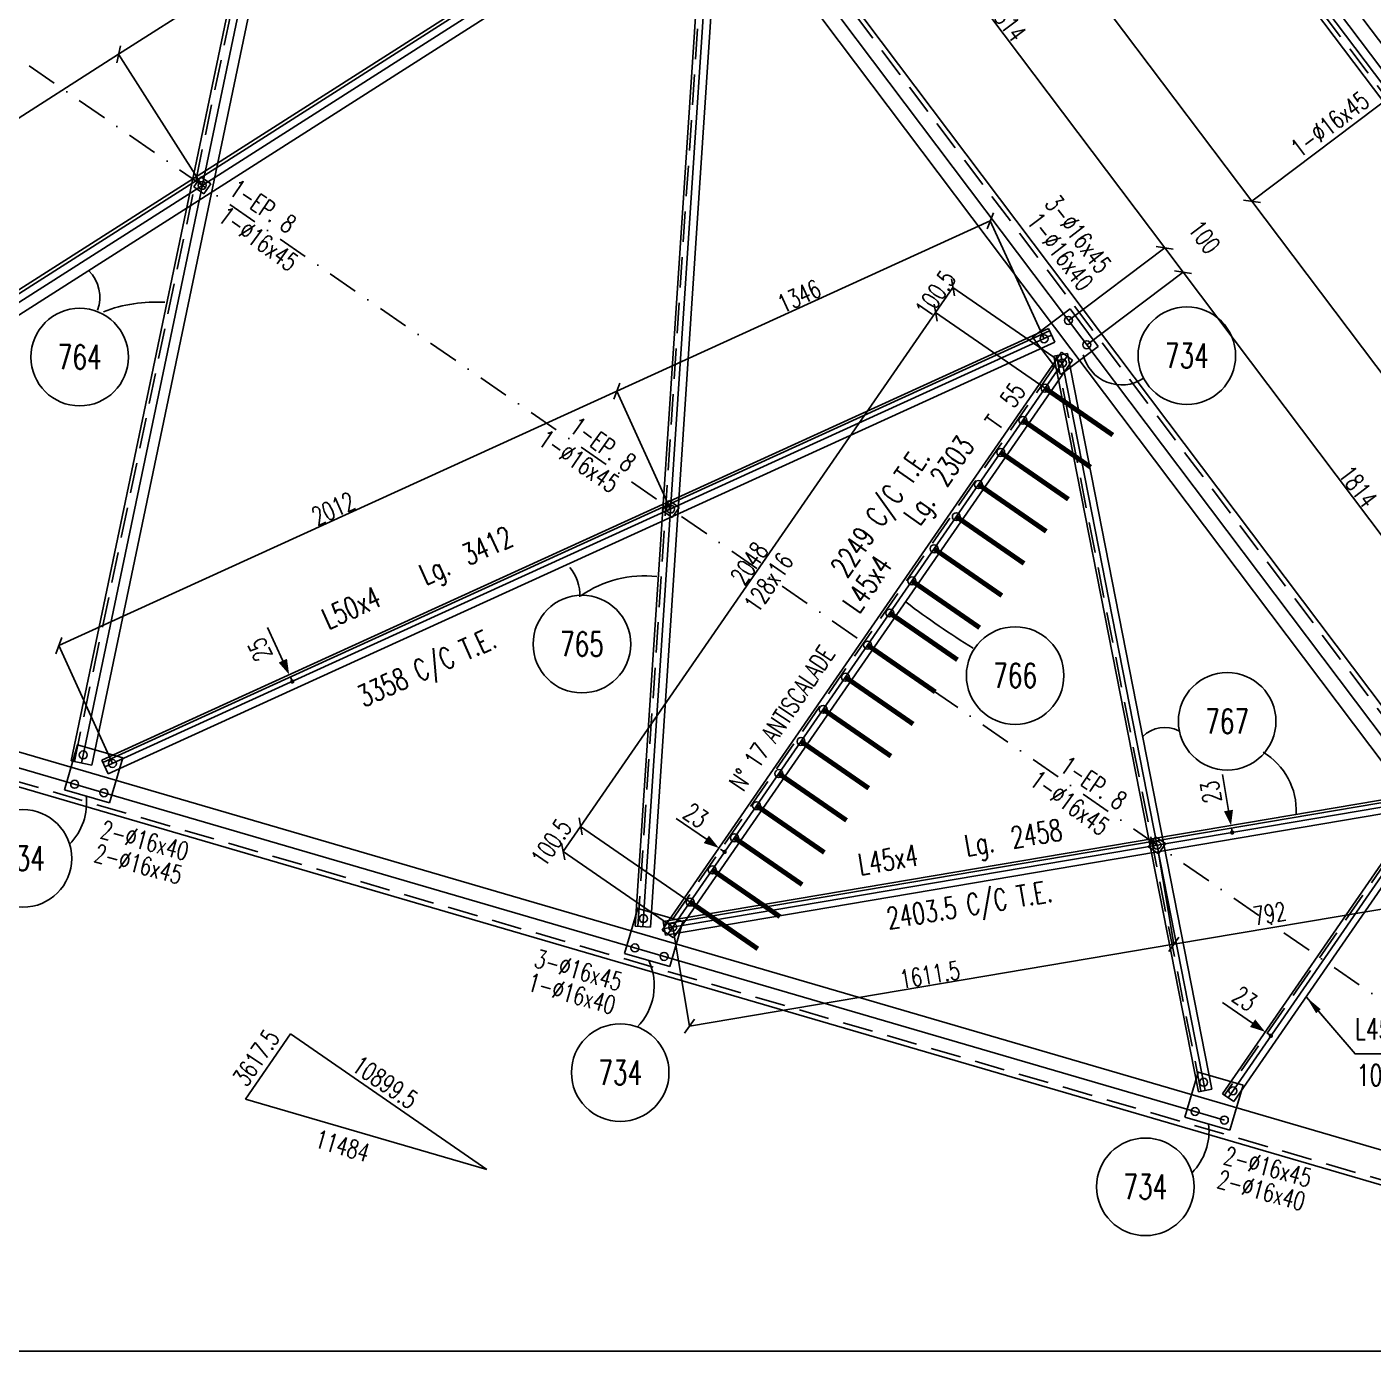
# Model space of a CAD drawing. Extents: x 707090 to 723393, y -5011 to 6523.
# Drawn here: x 710883 to 715298, y -5011 to -668 of the extents above; entities that cross this region are included whole.
import ezdxf
from ezdxf.enums import TextEntityAlignment as Align

# ---------------------------------------------------------------- set-up
doc = ezdxf.new("R2010")
doc.units = 0
doc.header["$LTSCALE"] = 200
doc.header["$MEASUREMENT"] = 0
doc.linetypes.add('DASHDOT', pattern=[1, 0.5, -0.25, 0, -0.25])
doc.linetypes.add('DASHED', pattern=[0.75, 0.5, -0.25])
doc.layers.get('0').update_dxf_attribs({"linetype": 'CONTINUOUS'})
for name, color, linetype in [('ASSI', 6, 'CONTINUOUS'), ('BOLLINI_1', 7, 'CONTINUOUS'), ('FORI', 2, 'CONTINUOUS'), ('LINEA_ANG', 2, 'CONTINUOUS'), ('LINEE_PIASTRE', 2, 'CONTINUOUS'), ('LM', 7, 'CONTINUOUS'), ('LS', 7, 'CONTINUOUS'), ('MZ', 6, 'DASHDOT'), ('PIASTRE', 5, 'CONTINUOUS'), ('QT_MAL', 7, 'CONTINUOUS'), ('QT_MPR', 7, 'CONTINUOUS'), ('TRAT-Y', 7, 'DASHED')]:
    doc.layers.add(name, color=color, linetype=linetype)
doc.styles.add('QUOTE', font='ROMANS8.SHX', dxfattribs={"width": 0.7})
doc.styles.add('RQL', font='ROMANS8.SHX', dxfattribs={"width": 0.7})
doc.styles.add('RS', font='ROMANS8.shx', dxfattribs={"width": 0.7})
doc.styles.get("Standard").update_dxf_attribs({"font": 'ROMANS8.SHX', "width": 0.7})
doc.dimstyles.new('FRECCE1', dxfattribs={"dimtxt": 60, "dimasz": 6.66, "dimexe": 0, "dimexo": 0, "dimgap": 1, "dimtad": 1, "dimzin": 0, "dimdsep": 46, "dimtxsty": 'RS', "dimblk1": 'QUOTP', "dimblk2": 'QUOTF', "dimsah": 1, "dimcen": 0, "dimclrd": 2, "dimclre": 2, "dimclrt": 7, "dimadec": 0, "dimazin": 0, "dimtfac": 1, "dimtix": 1, "dimtmove": 2, "dimatfit": 3, "dimldrblk": 'QUOTP', "dimfxl": 1, "dimtolj": 1, "dimtzin": 0, "dimarcsym": 0})
doc.dimstyles.new('TRATTO', dxfattribs={"dimscale": 0, "dimtxt": 60, "dimasz": 40, "dimexe": 0, "dimexo": 0, "dimgap": 5, "dimtad": 1, "dimrnd": 0.5, "dimdsep": 46, "dimtxsty": 'RS', "dimblk1": 'OBLIQUE', "dimblk2": 'OBLIQUE', "dimsah": 1, "dimcen": 0.09, "dimclrd": 2, "dimclre": 2, "dimclrt": 7, "dimadec": 0, "dimazin": 0, "dimtfac": 1, "dimtix": 1, "dimtmove": 2, "dimatfit": 3, "dimfxl": 1, "dimtolj": 1, "dimtzin": 0, "dimarcsym": 0})

# ---------------------------------------------------------------- blocks, each defined once
blk = doc.blocks.new('ASSE98')
blk.add_line((0, 0), (1, 0))
at = {"color": 7, "flags": 1}
for tag, p in [('LAV1', (3.07431, 6.82847)), ('LAV2', (3.07431, 6.49513)), ('LAV3', (3.07431, 6.1618)), ('LAV4', (3.07431, 5.82847)), ('LAV5', (3.07431, 5.49513)), ('LAV6', (3.07431, 5.1618)), ('LAV7', (3.07431, 4.82847)), ('LAV8', (3.07431, 4.49513)), ('LAV9', (3.07431, 4.1618)), ('LAV10', (3.07431, 3.82847))]:
    blk.add_attdef(tag, p, '', height=0.2, dxfattribs=at)
at = {"color": 7, "style": 'QUOTE', "width": 0.5, "flags": 1}
for tag, p in [('TI', (1.38308, 6.82731)), ('DI_S', (1.38308, 6.42178)), ('D_S', (1.38308, 6.02092)), ('E_S', (1.38308, 5.68065)), ('NFORI', (1.36454, 5.29792)), ('ALAR', (1.36349, 4.93246)), ('FAM', (1.3775, 4.54645)), ('ALA', (1.38308, 4.19257)), ('DISP2', (1.38308, 3.84971)), ('DISP1', (1.38308, 3.50686)), ('PINZAF', (1.38308, 3.164)), ('PINZAI', (1.38308, 2.82114)), ('TRP', (1.38308, 2.47829)), ('NP', (1.38308, 2.13543)), ('SV', (1.38308, 1.79257)), ('PESO', (1.38308, 1.44971)), ('QUA', (1.38308, 1.10686)), ('LUN', (1.38308, 0.764)), ('PROF', (1.38308, 0.42114)), ('POS', (1.38308, 0.07829))]:
    blk.add_attdef(tag, p, '', height=0.2, dxfattribs=at)
blk = doc.blocks.new('MRKR_98')
blk.add_point((0, 0))
at = {"color": 7, "style": 'QUOTE', "width": 0.5, "flags": 1}
for tag, p in [('TI', (3.73, 6.83)), ('AUX2', (3.71, 4.93)), ('NFORI', (3.72, 5.3)), ('DI_S', (3.73, 6.42)), ('D_S', (3.73, 6.02)), ('E_S', (3.73, 5.68)), ('FAM', (3.73, 4.55)), ('AUX1', (3.73, 4.19)), ('COMMESSA', (3.73, 3.85)), ('MD', (3.73, 3.51)), ('MP', (3.73, 3.16)), ('LARGHEZZA', (3.73, 2.82)), ('SPESSORE', (3.73, 2.48)), ('NP', (3.73, 2.14)), ('SV', (3.73, 1.79)), ('PESO', (3.73, 1.45)), ('QUA', (3.73, 1.11)), ('LUN', (3.73, 0.76)), ('PROF', (3.73, 0.42)), ('POS', (3.73, 0.08))]:
    blk.add_attdef(tag, p, '', height=0.2, dxfattribs=at)
at = {"color": 7, "flags": 1}
for tag, p in [('LAV1', (5.26, 6.88)), ('LAV2', (5.26, 6.55)), ('LAV3', (5.26, 6.21)), ('LAV4', (5.26, 5.88)), ('LAV5', (5.26, 5.55)), ('LAV6', (5.26, 5.21)), ('LAV7', (5.26, 4.88)), ('LAV8', (5.26, 4.55)), ('LAV9', (5.26, 4.21)), ('LAV10', (5.26, 3.88))]:
    blk.add_attdef(tag, p, '', height=0.2, dxfattribs=at)
blk = doc.blocks.new('16')
blk.add_circle((0, 0), 1)
blk = doc.blocks.new('IQ')
for p, q in [((0.5, 0.5), (-0.5, 0.5)), ((-0.5, 0.5), (-0.5, -0.5)), ((0.5, -0.5), (0.5, 0.5)), ((-0.5, -0.5), (0.5, -0.5))]:
    blk.add_line(p, q)
at = {"flags": 1}
for tag, p in [('SPESSORE', (0, -0.01)), ('NUMERO', (0, -0.34))]:
    blk.add_attdef(tag, p, '', height=0.2, dxfattribs=at)
blk = doc.blocks.new('_OBLIQUE')
at = {"color": 0, "linetype": 'ByBlock'}
blk.add_line((-0.5, -0.5), (0.5, 0.5), dxfattribs=at)
blk = doc.blocks.new('*D161')
at = {"layer": 'QT_MPR', "color": 2, "lineweight": -2, "transparency": 16777216}
for p, q in [((713207, -181.7), (713522.8, 56.2)), ((713522.8, 56.2), (714614.4, -1392.6)), ((714298.6, -1630.5), (714614.4, -1392.6))]:
    blk.add_line(p, q, dxfattribs=at)
at = {"layer": 'QT_MPR', "color": 2, "lineweight": -2, "transparency": 16777216, "xscale": 40, "yscale": 40, "zscale": 40}
for p, rotation in [((713522.8, 56.2), 126.9946354549771), ((714614.4, -1392.6), 306.9946354549771)]:
    blk.add_blockref('_OBLIQUE', p, dxfattribs=dict(at, rotation=rotation))
at = {"layer": 'QT_MPR', "color": 7, "transparency": 16777216, "insert": (714096.6, -647.1), "char_height": 60, "attachment_point": 5, "rotation": 306.9946, "style": 'RS'}
blk.add_mtext('\\A1;1814', dxfattribs=at)
blk = doc.blocks.new('*D162')
at = {"layer": 'QT_MPR', "color": 2, "lineweight": -2, "transparency": 16777216}
for p, q in [((714298.6, -1630.5), (714614.4, -1392.6)), ((714614.4, -1392.6), (714674.6, -1472.5)), ((714358.8, -1710.4), (714674.6, -1472.5))]:
    blk.add_line(p, q, dxfattribs=at)
at = {"layer": 'QT_MPR', "color": 2, "lineweight": -2, "transparency": 16777216, "xscale": 40, "yscale": 40, "zscale": 40}
for p, rotation in [((714614.4, -1392.6), 126.9946354549771), ((714674.6, -1472.5), 306.9946354549771)]:
    blk.add_blockref('_OBLIQUE', p, dxfattribs=dict(at, rotation=rotation))
at = {"layer": 'QT_MPR', "color": 7, "transparency": 16777216, "insert": (714744.3, -1357.3), "char_height": 60, "attachment_point": 5, "rotation": 306.9946, "style": 'RS'}
blk.add_mtext('\\A1;100', dxfattribs=at)
blk = doc.blocks.new('*D163')
at = {"layer": 'QT_MPR', "color": 2, "lineweight": -2, "transparency": 16777216}
for p, q in [((714358.8, -1710.4), (714674.6, -1472.5)), ((714674.6, -1472.5), (715766.1, -2921.3)), ((715450.3, -3159.2), (715766.1, -2921.3))]:
    blk.add_line(p, q, dxfattribs=at)
at = {"layer": 'QT_MPR', "color": 2, "lineweight": -2, "transparency": 16777216, "xscale": 40, "yscale": 40, "zscale": 40}
for p, rotation in [((714674.6, -1472.5), 126.9946354549771), ((715766.1, -2921.3), 306.9946354549771)]:
    blk.add_blockref('_OBLIQUE', p, dxfattribs=dict(at, rotation=rotation))
at = {"layer": 'QT_MPR', "color": 7, "transparency": 16777216, "insert": (715248.3, -2175.8), "char_height": 60, "attachment_point": 5, "rotation": 306.9946, "style": 'RS'}
blk.add_mtext('\\A1;1814', dxfattribs=at)
blk = doc.blocks.new('*D169')
at = {"layer": 'LS', "color": 2, "lineweight": -2, "transparency": 16777216}
for p, q in [((714228.3, 650.4), (713748.5, 288.9)), ((713748.5, 288.9), (714900.3, -1239.8)), ((715380.1, -878.3), (714900.3, -1239.8))]:
    blk.add_line(p, q, dxfattribs=at)
at = {"layer": 'LS', "color": 2, "lineweight": -2, "transparency": 16777216, "xscale": 40, "yscale": 40, "zscale": 40}
for p, rotation in [((713748.5, 288.9), 126.9946354549771), ((714900.3, -1239.8), 306.9946354549771)]:
    blk.add_blockref('_OBLIQUE', p, dxfattribs=dict(at, rotation=rotation))
at = {"layer": 'LS', "color": 7, "transparency": 16777216, "insert": (714352.3, -454.4), "char_height": 60, "attachment_point": 5, "rotation": 306.9946, "style": 'RS'}
blk.add_mtext('\\A1;1914', dxfattribs=at)
blk = doc.blocks.new('*D170')
at = {"layer": 'LS', "color": 2, "lineweight": -2, "transparency": 16777216}
for p, q in [((715380.1, -878.3), (714900.3, -1239.8)), ((714900.3, -1239.8), (716052, -2768.5)), ((716531.8, -2407), (716052, -2768.5))]:
    blk.add_line(p, q, dxfattribs=at)
at = {"layer": 'LS', "color": 2, "lineweight": -2, "transparency": 16777216, "xscale": 40, "yscale": 40, "zscale": 40}
for p, rotation in [((714900.3, -1239.8), 126.9946354549771), ((716052, -2768.5), 306.9946354549771)]:
    blk.add_blockref('_OBLIQUE', p, dxfattribs=dict(at, rotation=rotation))
at = {"layer": 'LS', "color": 7, "transparency": 16777216, "insert": (715504.1, -1983.1), "char_height": 60, "attachment_point": 5, "rotation": 306.9946, "style": 'RS'}
blk.add_mtext('\\A1;1914', dxfattribs=at)
blk = doc.blocks.new('*D176')
at = {"layer": 'QT_MPR', "color": 2, "lineweight": -2, "transparency": 16777216}
for p, q in [((712792.8, 268), (711183.8, -757.8)), ((713067, -162), (712792.8, 268)), ((711458, -1187.9), (711183.8, -757.8))]:
    blk.add_line(p, q, dxfattribs=at)
at = {"layer": 'QT_MPR', "color": 2, "lineweight": -2, "transparency": 16777216, "xscale": 40, "yscale": 40, "zscale": 40}
for p, rotation in [((712792.8, 268), 32.52079016306315), ((711183.8, -757.8), 212.5207901630632)]:
    blk.add_blockref('_OBLIQUE', p, dxfattribs=dict(at, rotation=rotation))
at = {"layer": 'QT_MPR', "color": 7, "transparency": 16777216, "insert": (711969.5, -215.4), "char_height": 60, "attachment_point": 5, "rotation": 32.5208, "style": 'RS'}
blk.add_mtext('\\A1;1908', dxfattribs=at)
blk = doc.blocks.new('*D177')
at = {"layer": 'QT_MPR', "color": 2, "lineweight": -2, "transparency": 16777216}
for p, q in [((711183.8, -757.8), (709052.1, -2117)), ((711458, -1187.9), (711183.8, -757.8)), ((709326.3, -2547), (709052.1, -2117))]:
    blk.add_line(p, q, dxfattribs=at)
at = {"layer": 'QT_MPR', "color": 2, "lineweight": -2, "transparency": 16777216, "xscale": 40, "yscale": 40, "zscale": 40}
for p, rotation in [((711183.8, -757.8), 32.52079016306315), ((709052.1, -2117), 212.5207901630632)]:
    blk.add_blockref('_OBLIQUE', p, dxfattribs=dict(at, rotation=rotation))
at = {"layer": 'QT_MPR', "color": 7, "transparency": 16777216, "insert": (710099.1, -1407.9), "char_height": 60, "attachment_point": 5, "rotation": 32.5208, "style": 'RS'}
blk.add_mtext('\\A1;2528.5', dxfattribs=at)
blk = doc.blocks.new('*D179')
at = {"layer": 'QT_MPR', "color": 2, "lineweight": -2, "transparency": 16777216}
for p, q in [((714042.4, -1304), (712817.6, -1862.4)), ((714218.7, -1690.7), (714042.4, -1304)), ((712993.9, -2249.1), (712817.6, -1862.4))]:
    blk.add_line(p, q, dxfattribs=at)
at = {"layer": 'QT_MPR', "color": 2, "lineweight": -2, "transparency": 16777216, "xscale": 40, "yscale": 40, "zscale": 40}
for p, rotation in [((714042.4, -1304), 24.50979981419177), ((712817.6, -1862.4), 204.5097998141918)]:
    blk.add_blockref('_OBLIQUE', p, dxfattribs=dict(at, rotation=rotation))
at = {"layer": 'QT_MPR', "color": 7, "transparency": 16777216, "insert": (713415.5, -1551.4), "char_height": 60, "attachment_point": 5, "rotation": 24.5098, "style": 'RS'}
blk.add_mtext('\\A1;1346', dxfattribs=at)
blk = doc.blocks.new('*D180')
at = {"layer": 'QT_MPR', "color": 2, "lineweight": -2, "transparency": 16777216}
for p, q in [((712817.6, -1862.4), (710987.2, -2697)), ((712993.9, -2249.1), (712817.6, -1862.4)), ((711163.5, -3083.7), (710987.2, -2697))]:
    blk.add_line(p, q, dxfattribs=at)
at = {"layer": 'QT_MPR', "color": 2, "lineweight": -2, "transparency": 16777216, "xscale": 40, "yscale": 40, "zscale": 40}
for p, rotation in [((712817.6, -1862.4), 24.50979981419177), ((710987.2, -2697), 204.5097998141918)]:
    blk.add_blockref('_OBLIQUE', p, dxfattribs=dict(at, rotation=rotation))
at = {"layer": 'QT_MPR', "color": 7, "transparency": 16777216, "insert": (711887.9, -2247.9), "char_height": 60, "attachment_point": 5, "rotation": 24.5098, "style": 'RS'}
blk.add_mtext('\\A1;2012', dxfattribs=at)
blk = doc.blocks.new('QUOTP')
at = {"layer": 'ASSI', "color": 2, "const_width": 1.07}
blk.add_lwpolyline([(-0.53, 0, 1), (0.53, 0, 1)], format="xyb", close=True, dxfattribs=at)
blk = doc.blocks.new('QUOTF')
at = {"layer": 'LS', "color": 2}
blk.add_line((7.5, 0), (25.5, 0), dxfattribs=at)
blk.add_solid([(7.5, 2.25), (0, 0), (7.5, -2.25)], dxfattribs=at)
blk = doc.blocks.new('*D181')
at = {"layer": 'QT_MAL', "color": 2, "lineweight": -2, "transparency": 16777216}
for p, q in [((711742.9, -2792), (711742.9, -2792)), ((711750.5, -2808.7), (711745.7, -2798.1)), ((711753.3, -2814.8), (711753.3, -2814.8))]:
    blk.add_line(p, q, dxfattribs=at)
at = {"layer": 'QT_MAL', "color": 2, "lineweight": -2, "transparency": 16777216, "xscale": 6.66, "yscale": 6.66, "zscale": 6.66}
for name, p, rotation in [('QUOTF', (711742.9, -2792), 114.5097998141918), ('QUOTP', (711753.3, -2814.8), 294.5097998141918)]:
    blk.add_blockref(name, p, dxfattribs=dict(at, rotation=rotation))
at = {"layer": 'QT_MAL', "color": 7, "transparency": 16777216, "insert": (711646.7, -2710.2), "char_height": 60, "attachment_point": 5, "rotation": 114.5098, "style": 'RS'}
blk.add_mtext('\\A1;25', dxfattribs=at)
blk = doc.blocks.new('*D182')
at = {"layer": 'QT_MPR', "color": 2, "lineweight": -2, "transparency": 16777216}
for p, q in [((713919.9, -1522.5), (713862.9, -1605)), ((714278.9, -1770.6), (713919.9, -1522.5)), ((714221.9, -1853), (713862.9, -1605))]:
    blk.add_line(p, q, dxfattribs=at)
at = {"layer": 'QT_MPR', "color": 2, "lineweight": -2, "transparency": 16777216, "xscale": 40, "yscale": 40, "zscale": 40}
for p, rotation in [((713919.9, -1522.5), 55.35564096772777), ((713862.9, -1605), 235.3556409677277)]:
    blk.add_blockref('_OBLIQUE', p, dxfattribs=dict(at, rotation=rotation))
at = {"layer": 'QT_MPR', "color": 7, "transparency": 16777216, "insert": (713862.6, -1543.8), "char_height": 60, "attachment_point": 5, "rotation": 55.3556, "style": 'RS'}
blk.add_mtext('\\A1;100.5', dxfattribs=at)
blk = doc.blocks.new('*D183')
at = {"layer": 'QT_MPR', "color": 2, "lineweight": -2, "transparency": 16777216}
for p, q in [((713862.9, -1605), (712698.7, -3289.8)), ((714221.9, -1853), (713862.9, -1605)), ((713057.7, -3537.9), (712698.7, -3289.8))]:
    blk.add_line(p, q, dxfattribs=at)
at = {"layer": 'QT_MPR', "color": 2, "lineweight": -2, "transparency": 16777216, "xscale": 40, "yscale": 40, "zscale": 40}
for p, rotation in [((713862.9, -1605), 55.35564096772777), ((712698.7, -3289.8), 235.3556409677277)]:
    blk.add_blockref('_OBLIQUE', p, dxfattribs=dict(at, rotation=rotation))
at = {"layer": 'QT_MPR', "color": 7, "transparency": 16777216, "insert": (713315.3, -2490), "char_height": 60, "attachment_point": 5, "rotation": 55.3556, "style": 'RS'}
blk.add_mtext('\\A1;128x16', dxfattribs=at)
blk = doc.blocks.new('*D184')
at = {"layer": 'QT_MPR', "color": 2, "lineweight": -2, "transparency": 16777216}
for p, q in [((713862.9, -1605), (712698.7, -3289.8)), ((714221.9, -1853), (713862.9, -1605)), ((713057.7, -3537.9), (712698.7, -3289.8))]:
    blk.add_line(p, q, dxfattribs=at)
at = {"layer": 'QT_MPR', "color": 2, "lineweight": -2, "transparency": 16777216, "xscale": 40, "yscale": 40, "zscale": 40}
for p, rotation in [((713862.9, -1605), 55.35564096772777), ((712698.7, -3289.8), 235.3556409677277)]:
    blk.add_blockref('_OBLIQUE', p, dxfattribs=dict(at, rotation=rotation))
at = {"layer": 'QT_MPR', "color": 7, "transparency": 16777216, "insert": (713252, -2427.5), "char_height": 60, "attachment_point": 5, "rotation": 55.3556, "style": 'RS'}
blk.add_mtext('\\A1;2048', dxfattribs=at)
blk = doc.blocks.new('*D185')
at = {"layer": 'QT_MPR', "color": 2, "lineweight": -2, "transparency": 16777216}
for p, q in [((712698.7, -3289.8), (712641.7, -3372.3)), ((713057.7, -3537.9), (712698.7, -3289.8)), ((713000.7, -3620.4), (712641.7, -3372.3))]:
    blk.add_line(p, q, dxfattribs=at)
at = {"layer": 'QT_MPR', "color": 2, "lineweight": -2, "transparency": 16777216, "xscale": 40, "yscale": 40, "zscale": 40}
for p, rotation in [((712698.7, -3289.8), 55.35564096772777), ((712641.7, -3372.3), 235.3556409677277)]:
    blk.add_blockref('_OBLIQUE', p, dxfattribs=dict(at, rotation=rotation))
at = {"layer": 'QT_MPR', "color": 7, "transparency": 16777216, "insert": (712602.7, -3343), "char_height": 60, "attachment_point": 5, "rotation": 55.3556, "style": 'RS'}
blk.add_mtext('\\A1;100.5', dxfattribs=at)
blk = doc.blocks.new('*D186')
at = {"layer": 'QT_MAL', "color": 2, "lineweight": -2, "transparency": 16777216}
for p, q in [((713152.2, -3360.7), (713152.2, -3360.7)), ((713165.6, -3370), (713157.6, -3364.5)), ((713171.1, -3373.8), (713171.1, -3373.8))]:
    blk.add_line(p, q, dxfattribs=at)
at = {"layer": 'QT_MAL', "color": 2, "lineweight": -2, "transparency": 16777216, "xscale": 6.66, "yscale": 6.66, "zscale": 6.66}
for name, p, rotation in [('QUOTF', (713152.2, -3360.7), 145.3556409677278), ('QUOTP', (713171.1, -3373.8), 325.3556409677278)]:
    blk.add_blockref(name, p, dxfattribs=dict(at, rotation=rotation))
at = {"layer": 'QT_MAL', "color": 7, "transparency": 16777216, "insert": (713076.4, -3254.1), "char_height": 60, "attachment_point": 5, "rotation": 325.3556, "style": 'RS'}
blk.add_mtext('\\A1;23', dxfattribs=at)
blk = doc.blocks.new('*D187')
at = {"layer": 'QT_MAL', "color": 2, "lineweight": -2, "transparency": 16777216}
for p, q in [((714831.8, -3287.2), (714831.8, -3287.2)), ((714834.5, -3303.3), (714832.9, -3293.8)), ((714835.6, -3309.9), (714835.6, -3309.9))]:
    blk.add_line(p, q, dxfattribs=at)
at = {"layer": 'QT_MAL', "color": 2, "lineweight": -2, "transparency": 16777216, "xscale": 6.66, "yscale": 6.66, "zscale": 6.66}
for name, p, rotation in [('QUOTF', (714831.8, -3287.2), 99.60323339235522), ('QUOTP', (714835.6, -3309.9), 279.6032333923552)]:
    blk.add_blockref(name, p, dxfattribs=dict(at, rotation=rotation))
at = {"layer": 'QT_MAL', "color": 7, "transparency": 16777216, "insert": (714765.7, -3177.2), "char_height": 60, "attachment_point": 5, "rotation": 99.6032, "style": 'RS'}
blk.add_mtext('\\A1;23', dxfattribs=at)
blk = doc.blocks.new('*D188')
at = {"layer": 'QT_MPR', "color": 2, "lineweight": -2, "transparency": 16777216}
for p, q in [((715370.5, -3219.4), (715425.5, -3544.5)), ((714589.3, -3351.6), (714644.3, -3676.6)), ((715425.5, -3544.5), (714644.3, -3676.6))]:
    blk.add_line(p, q, dxfattribs=at)
at = {"layer": 'QT_MPR', "color": 2, "lineweight": -2, "transparency": 16777216, "xscale": 40, "yscale": 40, "zscale": 40}
for p, rotation in [((715425.5, -3544.5), 9.60323339235521), ((714644.3, -3676.6), 189.6032333923552)]:
    blk.add_blockref('_OBLIQUE', p, dxfattribs=dict(at, rotation=rotation))
at = {"layer": 'QT_MPR', "color": 7, "transparency": 16777216, "insert": (714958.4, -3576.1), "char_height": 60, "attachment_point": 5, "rotation": 9.6032, "style": 'RS'}
blk.add_mtext('\\A1;792', dxfattribs=at)
blk = doc.blocks.new('*D189')
at = {"layer": 'QT_MPR', "color": 2, "lineweight": -2, "transparency": 16777216}
for p, q in [((714589.3, -3351.6), (714644.3, -3676.6)), ((713000.7, -3620.4), (713055.7, -3945.4)), ((714644.3, -3676.6), (713055.7, -3945.4))]:
    blk.add_line(p, q, dxfattribs=at)
at = {"layer": 'QT_MPR', "color": 2, "lineweight": -2, "transparency": 16777216, "xscale": 40, "yscale": 40, "zscale": 40}
for p, rotation in [((714644.3, -3676.6), 9.60323339235521), ((713055.7, -3945.4), 189.6032333923552)]:
    blk.add_blockref('_OBLIQUE', p, dxfattribs=dict(at, rotation=rotation))
at = {"layer": 'QT_MPR', "color": 7, "transparency": 16777216, "insert": (713844.2, -3776.5), "char_height": 60, "attachment_point": 5, "rotation": 9.6032, "style": 'RS'}
blk.add_mtext('\\A1;1611.5', dxfattribs=at)
blk = doc.blocks.new('*D190')
at = {"layer": 'QT_MAL', "color": 2, "lineweight": -2, "transparency": 16777216}
for p, q in [((714943.6, -3963.6), (714943.6, -3963.6)), ((714957.1, -3972.9), (714949.1, -3967.4)), ((714962.5, -3976.7), (714962.5, -3976.7))]:
    blk.add_line(p, q, dxfattribs=at)
at = {"layer": 'QT_MAL', "color": 2, "lineweight": -2, "transparency": 16777216, "xscale": 6.66, "yscale": 6.66, "zscale": 6.66}
for name, p, rotation in [('QUOTF', (714943.6, -3963.6), 145.3556409677293), ('QUOTP', (714962.5, -3976.7), 325.3556409677293)]:
    blk.add_blockref(name, p, dxfattribs=dict(at, rotation=rotation))
at = {"layer": 'QT_MAL', "color": 7, "transparency": 16777216, "insert": (714876.7, -3854.9), "char_height": 60, "attachment_point": 5, "rotation": 325.3556, "style": 'RS'}
blk.add_mtext('\\A1;23', dxfattribs=at)
blk = doc.blocks.new('xxx')
blk.add_circle((0, 0), 8)
at = {"color": 3, "style": 'RQL', "width": 0.7}
blk.add_attdef('POS', text='', height=4, dxfattribs=at).set_placement((0, 0), align=Align.MIDDLE)
at = {"color": 3, "style": 'RQL', "width": 0.7, "flags": 1}
blk.add_attdef('POS1', (-0.39, -5.42), '', height=2, dxfattribs=at)
at = {"style": 'RQL', "width": 0.7, "flags": 1}
blk.add_attdef('TIPO', (-0.39, -8.66), '', height=2, dxfattribs=at)
blk = doc.blocks.new('bull')
at = {"style": 'RS', "width": 0.7, "flags": 1}
for tag, p in [('NN', (-12.25, 0)), ('DIAMETRO', (0, -4.86)), ('SERRAGGIO', (0, -9.71)), ('LUNGHEZZA', (0, -14.57)), ('NB', (0, -19.43)), ('TIPO', (0, -24.12)), ('EL', (-0.14, -29))]:
    blk.add_attdef(tag, p, '', height=3, dxfattribs=at)
at = {"style": 'RS', "width": 0.7}
blk.add_attdef('BULLONE', (0, 0), '', height=3, dxfattribs=at)
blk = doc.blocks.new('imbbull')
at = {"style": 'RS', "width": 0.7, "flags": 1}
for tag, p in [('NN', (-11.1, 0)), ('DIAMETRO', (0, -4.86)), ('SERRAGGIO', (0, -9.71)), ('LUNGHEZZA', (0, -14.57)), ('NB', (0, -19.43)), ('TIPO', (0, -24.38)), ('EL', (-0.14, -29.26))]:
    blk.add_attdef(tag, p, '', height=3, dxfattribs=at)
at = {"style": 'RS', "width": 0.7}
blk.add_attdef('BULLONE', (0, 0), '', height=3, dxfattribs=at)

msp = doc.modelspace()

# ---------------------------------------------------------------- linework, layer by layer
at = {"layer": 'LINEA_ANG'}
for p, q in [((717430.386, -3516.629), (710897.894, 5153.97)), ((710785.367, 5120.525), (717423.163, -3689.845)), ((716467.607, -4409.768), (709829.81, 4400.602)), ((709741.954, 4334.41), (716379.751, -4475.959)), ((711027.707, -3074.92), (711946.828, 1321.021)), ((712015.347, 1306.695), (711096.225, -3089.246)), ((713070.94, -117.986), (709284.145, -2532.372)), ((709321.777, -2591.396), (713108.572, -177.009)), ((712877.981, -3617.601), (713104.02, -213.096)), ((713153.91, -216.409), (712927.871, -3620.913)), ((714232.916, -1656.761), (711128.37, -3072.225)), ((714253.658, -1702.255), (714232.916, -1656.761)), ((711149.113, -3117.72), (714253.658, -1702.255)), ((714275.321, -1735.29), (712966.11, -3629.96)), ((713003.131, -3655.542), (714312.343, -1760.872)), ((714251.013, -1747.953), (714295.17, -1739.283)), ((714724.571, -4159.904), (714251.013, -1747.953)), ((714312.343, -1760.872), (714275.321, -1735.29)), ((714295.17, -1739.283), (714768.728, -4151.234)), ((714251.048, -1785.371), (714244.055, -1780.539)), ((707203.305, -1978.995), (716274.235, -4628.66)), ((716243.392, -4734.247), (707172.462, -2084.582)), ((711096.225, -3089.246), (711027.707, -3074.92)), ((711128.37, -3072.225), (711149.113, -3117.72)), ((715393.236, -3192.223), (712969.68, -3602.277)), ((712977.188, -3646.647), (715400.743, -3236.592)), ((715427.052, -3263.986), (714803.428, -4166.484)), ((714840.45, -4192.066), (715464.073, -3289.568)), ((712927.871, -3620.913), (712877.981, -3617.601)), ((712969.68, -3602.277), (712977.188, -3646.647)), ((712966.11, -3629.96), (713003.131, -3655.542)), ((714768.728, -4151.234), (714724.571, -4159.904)), ((714803.428, -4166.484), (714840.45, -4192.066))]:
    msp.add_line(p, q, dxfattribs=at)
at = {"layer": 'LINEA_ANG', "color": 2}
for p, q in [((713076.853, -127.261), (709290.058, -2541.648)), ((714236.442, -1664.495), (711131.896, -3079.959)), ((715394.654, -3200.604), (712971.098, -3610.658))]:
    msp.add_line(p, q, dxfattribs=at)
at = {"layer": 'LINEE_PIASTRE'}
for p, q in [((714303.907, -1592.723), (714180.909, -1685.391)), ((714396.575, -1715.722), (714303.907, -1592.723)), ((714180.909, -1685.391), (714273.577, -1808.39)), ((714273.577, -1808.39), (714396.575, -1715.722)), ((711005.966, -3169.989), (711049.145, -3022.167)), ((711049.145, -3022.167), (711196.968, -3065.346)), ((711196.968, -3065.346), (711153.788, -3213.169)), ((711153.788, -3213.169), (711005.966, -3169.989)), ((712843.189, -3706.652), (712886.369, -3558.829)), ((712886.369, -3558.829), (713034.191, -3602.009)), ((713034.191, -3602.009), (712991.011, -3749.831)), ((712991.011, -3749.831), (712843.189, -3706.652)), ((714680.412, -4243.314), (714723.592, -4095.491)), ((714680.412, -4243.314), (714723.592, -4095.491)), ((714723.592, -4095.491), (714871.414, -4138.671)), ((714723.592, -4095.491), (714871.414, -4138.671)), ((714871.414, -4138.671), (714828.234, -4286.494)), ((714871.414, -4138.671), (714828.234, -4286.494)), ((714828.234, -4286.494), (714680.412, -4243.314)), ((714828.234, -4286.494), (714680.412, -4243.314))]:
    msp.add_line(p, q, dxfattribs=at)
at = {"layer": 'LS', "color": 6}
for p, q in [((710738.096, 5236.447), (717648.48, -3935.729)), ((717415.461, -3579.91), (711693.836, 4014.422)), ((715510.494, -3239.1), (710843.397, 2955.553)), ((714809.888, -4253.006), (707189.285, -2026.989)), ((715238.516, -4036.144), (715079.346, -3850.402)), ((711746.984, -3970.418), (711599.315, -4184.122)), ((712390.868, -4415.339), (711746.984, -3970.418)), ((712390.868, -4415.339), (711599.315, -4184.122))]:
    msp.add_line(p, q, dxfattribs=at)
at = {"layer": 'LS', "color": 8}
msp.add_lwpolyline([(707173.123, 6469.465), (707173.123, -5010.535), (719893.123, -5010.535), (719893.123, -3410.535), (723393.123, -3410.535), (723393.123, 6469.465), (707173.123, 6469.465)], close=True, dxfattribs=at)
at = {"layer": 'LS', "color": 6, "const_width": 16}
for points in [[(714221.923, -1853.025), (714444.051, -2006.515)], [(714076.392, -2063.636), (714298.52, -2217.126)], [(713930.861, -2274.246), (714152.989, -2427.736)], [(713785.33, -2484.856), (714007.458, -2638.346)], [(713639.799, -2695.467), (713861.927, -2848.956)], [(713494.268, -2906.077), (713716.396, -3059.567)], [(713348.737, -3116.687), (713570.865, -3270.177)], [(713203.206, -3327.298), (713425.334, -3480.787)], [(713057.675, -3537.908), (713279.803, -3691.398)]]:
    msp.add_lwpolyline(points, dxfattribs=at)
at = {"layer": 'LS', "color": 2, "linetype": 'DASHED', "const_width": 16}
for points in [[(714149.158, -1958.331), (714371.286, -2111.82)], [(714003.627, -2168.941), (714225.755, -2322.431)], [(713858.096, -2379.551), (714080.224, -2533.041)], [(713712.565, -2590.162), (713934.693, -2743.651)], [(713567.033, -2800.772), (713789.161, -2954.262)], [(713421.502, -3011.382), (713643.63, -3164.872)], [(713275.971, -3221.992), (713498.099, -3375.482)], [(713130.44, -3432.603), (713352.568, -3586.093)]]:
    msp.add_lwpolyline(points, dxfattribs=at)
at = {"layer": 'LS', "color": 6}
msp.add_lwpolyline([(715118.388, -3895.962), (715238.516, -4036.144), (715891.658, -4036.144)], dxfattribs=at)
for centre, radius, start, end in [((710996.096, -1555.218), 125.796, 340.585034, 44.17743), ((711306.628, -2055.433), 485.151, 86.595998, 110.84816), ((714472.851, -1712.866), 129.474, 193.451344, 303.076994), ((712547.516, -2534.447), 149.117, 359.135703, 38.972626), ((712909.06, -2836.987), 368.682, 83.880324, 124.541339), ((715306.299, -546.62), 2530.508, 232.523376, 238.547635), ((714614.193, -3068.249), 102.761, 63.283006, 134.298958), ((714824.544, -3236.805), 220.967, 356.912062, 59.391611), ((710881.906, -3211.451), 196.725, 315.75419, 6.515844), ((712743.458, -3811.231), 196.725, 315.75419, 24.441342), ((714562.924, -4288.412), 196.725, 315.75419, 6.515844)]:
    msp.add_arc(centre, radius, start, end, dxfattribs=at)
msp.add_solid([(715110.795, -3902.469), (715079.346, -3850.402), (715125.982, -3889.455)], dxfattribs=at)
at = {"layer": 'MZ'}
msp.add_line((716404.721, -4606.02), (707388.819, 1623.942), dxfattribs=at)
at = {"layer": 'TRAT-Y'}
for p, q in [((710798.146, 5130.153), (717435.942, -3680.217)), ((716454.828, -4419.396), (709817.031, 4390.974)), ((711038.474, -3077.171), (711957.595, 1318.77)), ((712886.463, -3618.164), (713112.501, -213.66)), ((714732.912, -4158.266), (714259.354, -1746.316)), ((714251.048, -1785.371), (712973.103, -3634.792)), ((716247.878, -4718.889), (707176.948, -2069.224)), ((715434.045, -3268.818), (714810.421, -4171.316))]:
    msp.add_line(p, q, dxfattribs=at)

# ---------------------------------------------------------------- block references
at = {"layer": 'ASSI'}
for p, xscale, rotation in [((710785.367, 5120.525), 11031, 306.9946354549773), ((707173.123, -2084.775), 9450, 343.7166464804808)]:
    msp.add_blockref('ASSE98', p, dxfattribs=dict(at, xscale=xscale, rotation=rotation))
for p, xscale, zscale, rotation in [((716467.607, -4409.768), 11031, 11031, 126.9946354549771), ((711981.087, 1313.858), 4491, 4491, 258.190491772395), ((713128.965, -214.753), 3412.000000000001, 3412.000000000001, 266.2014821212664), ((714273.582, -1743.522), 2458, 2458, 281.1080485431029)]:
    msp.add_blockref('ASSE98', p, dxfattribs=dict(at, xscale=xscale, zscale=zscale, rotation=rotation))
ref = msp.add_blockref('ASSE98', (713089.756, -147.498), dxfattribs=dict(at, xscale=4491, zscale=4491, rotation=212.5207901630631))
ref.add_attrib('PROF', 'L70x5', (710187.835, -1861.32), dxfattribs={"layer": '0', "color": 2, "height": 70, "rotation": 32.52079, "style": 'QUOTE', "width": 0.7})
ref.add_attrib('LUN', '4491', (710610.782, -1591.657), dxfattribs={"layer": '0', "color": 2, "height": 70, "rotation": 32.52079, "style": 'QUOTE', "width": 0.7})
ref.add_attrib('PESO', '4436.5 C/C T.E.', (710349.117, -2114.279), dxfattribs={"layer": '0', "color": 2, "height": 70, "rotation": 32.52079, "style": 'QUOTE', "width": 0.7})
ref.add_attrib('SV', 'Lg.', (710480.818, -1674.52), dxfattribs={"layer": '0', "color": 2, "height": 70, "rotation": 32.52079, "style": 'QUOTE', "width": 0.7})
ref = msp.add_blockref('ASSE98', (714243.287, -1679.508), dxfattribs=dict(at, xscale=3412, zscale=3412, rotation=204.5097998141917))
ref.add_attrib('PROF', 'L50x4', (711871.319, -2645.568), dxfattribs={"layer": '0', "color": 2, "height": 70, "rotation": 24.5098, "style": 'QUOTE', "width": 0.7})
ref.add_attrib('LUN', '3412', (712330.692, -2436.124), dxfattribs={"layer": '0', "color": 2, "height": 70, "rotation": 24.5098, "style": 'QUOTE', "width": 0.7})
ref.add_attrib('PESO', '3358 C/C T.E.', (711987.476, -2900.337), dxfattribs={"layer": '0', "color": 2, "height": 70, "rotation": 24.5098, "style": 'QUOTE', "width": 0.7})
ref.add_attrib('SV', 'Lg.', (712190.448, -2500.066), dxfattribs={"layer": '0', "color": 2, "height": 70, "rotation": 24.5098, "style": 'QUOTE', "width": 0.7})
ref = msp.add_blockref('ASSE98', (714294.243, -1748.365), dxfattribs=dict(at, xscale=2303, zscale=2303, rotation=235.3556409677277))
ref.add_attrib('PROF', 'L45x4', (713610.837, -2596.104), dxfattribs={"layer": '0', "color": 2, "height": 70, "rotation": 55.355641, "style": 'QUOTE', "width": 0.7})
ref.add_attrib('LUN', '2303', (713897.844, -2180.752), dxfattribs={"layer": '0', "color": 2, "height": 70, "rotation": 55.355641, "style": 'QUOTE', "width": 0.7})
ref.add_attrib('PESO', '2249 C/C T.E.', (713571.792, -2478.449), dxfattribs={"layer": '0', "color": 2, "height": 70, "rotation": 55.355641, "style": 'QUOTE', "width": 0.7})
ref.add_attrib('SV', 'Lg.', (713810.222, -2307.557), dxfattribs={"layer": '0', "color": 2, "height": 70, "rotation": 55.355641, "style": 'QUOTE', "width": 0.7})
ref.add_attrib('LAV1', 'T  55', (714071.335, -1993.122), dxfattribs={"layer": '0', "color": 254, "height": 60, "rotation": 55.355641, "width": 0.7})
ref = msp.add_blockref('ASSE98', (715397.073, -3214.901), dxfattribs=dict(at, xscale=2458, zscale=2458, rotation=189.6032333923552))
ref.add_attrib('PROF', 'L45x4', (713615.332, -3449.988), dxfattribs={"layer": '0', "color": 2, "height": 70, "rotation": 9.603233, "style": 'QUOTE', "width": 0.7})
ref.add_attrib('LUN', '2458', (714116.55, -3362.339), dxfattribs={"layer": '0', "color": 2, "height": 70, "rotation": 9.603233, "style": 'QUOTE', "width": 0.7})
ref.add_attrib('PESO', '2403.5 C/C T.E.', (713709.178, -3626.978), dxfattribs={"layer": '0', "color": 2, "height": 70, "rotation": 9.603233, "style": 'QUOTE', "width": 0.7})
ref.add_attrib('SV', 'Lg.', (713964.577, -3388.053), dxfattribs={"layer": '0', "color": 2, "height": 70, "rotation": 9.603233, "style": 'QUOTE', "width": 0.7})
ref = msp.add_blockref('ASSE98', (715445.974, -3277.061), dxfattribs=dict(at, xscale=1097, zscale=1097, rotation=235.3556409677293))
ref.add_attrib('PROF', 'L45x4', (715238.452, -3988.628), dxfattribs={"layer": '0', "color": 2, "height": 70, "style": 'QUOTE', "width": 0.7})
ref.add_attrib('LUN', '1097', (715743.319, -3988.628), dxfattribs={"layer": '0', "color": 2, "height": 70, "style": 'QUOTE', "width": 0.7})
ref.add_attrib('PESO', '1042.5 C/C T.', (715244.038, -4140.827), dxfattribs={"layer": '0', "color": 2, "height": 70, "style": 'QUOTE', "width": 0.7})
ref.add_attrib('SV', 'Lg.', (715589.186, -3988.628), dxfattribs={"layer": '0', "color": 2, "height": 70, "style": 'QUOTE', "width": 0.7})
at = {"layer": 'BOLLINI_1'}
for p, xscale, yscale, zscale, values in [((714686.856, -1746.254), 19.9999999995, 19.9999999995, 19.9999999995, {'POS': '734'}), ((711055.932, -1750.86), 19.99799999950235, 19.99799999950235, 19.99799999950235, {'POS': '764'}), ((712702.966, -2692.122), 19.99799999950235, 19.99799999950235, 19.99799999950235, {'POS': '765'}), ((714123.759, -2795.327), 19.99799999950235, 19.99799999950235, 19.99799999950235, {'POS': '766'}), ((714819.139, -2945.372), 19.99799999950235, 19.99799999950235, 19.99799999950235, {'POS': '767'}), ((710869.829, -3394.91), 19.9999999995, 19.9999999995, 19.9999999995, {'POS': '734'}), ((712828.61, -4097.321), 19.9999999995, 19.9999999995, 19.9999999995, {'POS': '734'}), ((714550.846, -4471.87), 19.9999999995, 19.9999999995, 19.9999999995, {'POS': '734'})]:
    msp.add_blockref('xxx', p, dxfattribs=dict(at, xscale=xscale, yscale=yscale, zscale=zscale)).add_auto_attribs(values)
at = {"layer": 'FORI', "xscale": 13, "yscale": 13, "zscale": 13}
for p in [(711458.018, -1187.862), (714218.72, -1690.709), (714221.923, -1853.025), (714149.158, -1958.331), (714076.392, -2063.636), (714003.627, -2168.941), (712993.893, -2249.148), (713930.861, -2274.246), (713858.096, -2379.551), (713785.33, -2484.856), (713712.565, -2590.162), (713639.799, -2695.467), (711163.481, -3083.693), (714589.303, -3351.571), (713000.704, -3620.355), (714837.927, -4157.017)]:
    msp.add_blockref('16', p, dxfattribs=at)
at = {"layer": 'FORI', "yscale": 13, "zscale": 13}
for p, xscale, rotation in [((714298.589, -1630.535), 13, 351.9946354550172), ((714358.763, -1710.404), 13, 351.9946354550172), ((714278.894, -1770.578), -13, 110.711281935458), ((713567.033, -2800.772), -13, 110.711281935458), ((713494.268, -2906.077), -13, 110.711281935458), ((713421.502, -3011.382), -13, 110.711281935458), ((711067.492, -3055.654), -13, 110.711281935458), ((711039.453, -3151.643), -13, 118.7166464804409), ((713348.737, -3116.687), -13, 110.711281935458), ((711135.442, -3179.682), -13, 118.7166464804409), ((713275.971, -3221.992), -13, 110.711281935458), ((713203.206, -3327.298), -13, 110.711281935458), ((713130.44, -3432.603), -13, 110.711281935458), ((713057.675, -3537.908), -13, 110.711281935458), ((712904.715, -3592.316), -13, 110.711281935458), ((712876.676, -3688.305), -13, 118.7166464804409), ((712972.665, -3716.344), -13, 118.7166464804409), ((714741.938, -4128.979), -13, 110.711281935458), ((714713.899, -4224.967), -13, 118.7166464804409), ((714809.888, -4253.006), -13, 118.7166464804409)]:
    msp.add_blockref('16', p, dxfattribs=dict(at, xscale=xscale, rotation=rotation))
at = {"layer": 'LM', "xscale": 40, "yscale": 40, "zscale": 40, "rotation": 325.2301473586055}
for p in [(711458.018, -1187.862), (712993.893, -2249.148), (714589.303, -3351.571)]:
    msp.add_blockref('IQ', p, dxfattribs=at)
at = {"layer": 'LS', "color": 7, "xscale": 20, "yscale": 20, "zscale": 20}
for name, p, rotation, values in [('bull', (715057.009, -1099.871), 37.05775375764213, {'BULLONE': '1-%%c16x45                '}), ('imbbull', (711542.219, -1213.792), 325.5894690505066, {'BULLONE': '1-EP. 8'}), ('bull', (714217.768, -1248.999), 307.3082598734832, {'BULLONE': '3-%%c16x45                '}), ('bull', (711505.517, -1301.245), 324.0474682176263, {'BULLONE': '1-%%c16x45                '}), ('bull', (714158.755, -1306.717), 307.3082598734832, {'BULLONE': '1-%%c16x40                '}), ('imbbull', (712658.135, -1992.069), 324.3033452943572, {'BULLONE': '1-EP. 8'}), ('bull', (712554.928, -2034.944), 325.8495567107135, {'BULLONE': '1-%%c16x45                '}), ('imbbull', (714265.924, -3105.216), 325.7381216827463, {'BULLONE': '1-EP. 8'}), ('bull', (714166.847, -3150.786), 323.7949089732614, {'BULLONE': '1-%%c16x45                '}), ('bull', (711119.862, -3327.244), 345.015446123396, {'BULLONE': '2-%%c16x40                '}), ('bull', (711099.177, -3404.524), 345.015446123396, {'BULLONE': '2-%%c16x45                '}), ('bull', (712542.461, -3749.944), 344.065552278764, {'BULLONE': '3-%%c16x45                '}), ('bull', (712520.498, -3826.871), 344.065552278764, {'BULLONE': '1-%%c16x40                '}), ('bull', (714803.324, -4396.354), 344.5600146116971, {'BULLONE': '2-%%c16x45                '}), ('bull', (714782.026, -4473.467), 344.5600146116971, {'BULLONE': '2-%%c16x40                '})]:
    msp.add_blockref(name, p, dxfattribs=dict(at, rotation=rotation)).add_auto_attribs(values)
at = {"layer": 'PIASTRE', "xscale": 19.99999999999999, "yscale": 19.99999999999999, "zscale": 19.99999999999999}
for p, rotation in [((714180.909, -1685.391), 306.9946354550213), ((711049.145, -3022.167), 163.7166464804368), ((712886.369, -3558.829), 163.7166464804368), ((714723.592, -4095.491), 163.7166464804374), ((714723.592, -4095.491), 163.7166464804368)]:
    msp.add_blockref('MRKR_98', p, dxfattribs=dict(at, rotation=rotation))

# ---------------------------------------------------------------- texts
at = {"layer": 'LS', "color": 7, "style": 'RS', "width": 0.7}
for s, rotation, p in [('3617.5', 55.887077, (711603.859, -4147.425)), ('10899.5', 325.552153, (711944.391, -4087.77)), ('11484', 343.675021, (711822.958, -4341.12))]:
    msp.add_text(s, height=60, rotation=rotation, dxfattribs=at).set_placement(p)
at = {"layer": 'QT_MPR', "color": 7, "style": 'RS', "width": 0.7}
msp.add_text('N° 17 ANTISCALADE', height=60, rotation=56.290953, dxfattribs=at).set_placement((713231.727, -3178.857))

# ---------------------------------------------------------------- dimensions: what is measured, and where the dimension line sits
at = {"layer": 'LS'}
for base, p1, p2, picture, middle in [((714900.252, -1239.84), (714228.345, 650.359), (715380.076, -878.337), '*D169', (714352.341, -454.431)), ((716051.983, -2768.536), (715380.076, -878.337), (716531.807, -2407.033), '*D170', (715504.071, -1983.127))]:
    dim = msp.add_linear_dim(base=base, p1=p1, p2=p2, angle=306.994635, dimstyle='TRATTO', override={"dimscale": 1}, dxfattribs=at)
    dim.commit()
    dim.dimension.update_dxf_attribs({"geometry": picture, "text_midpoint": middle})
at = {"layer": 'QT_MAL'}
for base, p1, p2, angle, text, picture, middle in [((711742.923, -2792.03), (711753.294, -2814.778), (711742.923, -2792.03), 114.5098, '25', '*D181', (711646.684, -2710.178)), ((714831.767, -3287.221), (714835.604, -3309.899), (714831.767, -3287.221), 99.603233, '23', '*D187', (714765.707, -3177.166)), ((713152.154, -3360.72), (713171.076, -3373.795), (713152.154, -3360.72), 325.355641, '23', '*D186', (713076.435, -3254.072)), ((714943.611, -3963.614), (714962.534, -3976.689), (714943.611, -3963.614), 325.355641, '23', '*D190', (714876.666, -3854.913))]:
    dim = msp.add_linear_dim(base=base, p1=p1, p2=p2, angle=angle, text=text, dimstyle='FRECCE1', dxfattribs=at)
    dim.commit()
    dim.dimension.update_dxf_attribs({"geometry": picture, "text_midpoint": middle, "dimtype": 128})
at = {"layer": 'QT_MPR'}
for base, p1, p2, angle, text, picture, middle in [((711183.823, -757.808), (713066.99, -162.013), (711458.018, -1187.862), 32.52079, '1908', '*D176', (711969.493, -215.372)), ((714614.396, -1392.604), (713207.033, -181.708), (714298.589, -1630.535), 306.994635, '1814', '*D161', (714096.572, -647.13)), ((709052.063, -2116.977), (711458.018, -1187.862), (709326.258, -2547.031), 32.52079, '2528.5', '*D177', (710099.127, -1407.88)), ((712817.581, -1862.441), (714218.72, -1690.709), (712993.893, -2249.148), 24.5098, '1346', '*D179', (713415.475, -1551.375)), ((714674.57, -1472.473), (714298.589, -1630.535), (714358.763, -1710.404), 306.994635, '100', '*D162', (714744.319, -1357.321)), ((713862.933, -1604.964), (714278.894, -1770.578), (714221.923, -1853.025), 55.355641, '100.5', '*D182', (713862.624, -1543.843)), ((715766.127, -2921.3), (714358.763, -1710.404), (715450.32, -3159.231), 306.994635, '1814', '*D163', (715248.302, -2175.826)), ((712698.684, -3289.846), (714221.923, -1853.025), (713057.675, -3537.908), 55.355641, '128x16', '*D183', (713315.314, -2490.041)), ((712698.684, -3289.846), (714221.923, -1853.025), (713057.675, -3537.908), 55.355641, '2048', '*D184', (713252.014, -2427.508)), ((710987.168, -2696.986), (712993.893, -2249.148), (711163.481, -3083.693), 24.5098, '2012', '*D180', (711887.855, -2247.867)), ((714644.303, -3676.636), (715370.451, -3219.405), (714589.303, -3351.571), 9.603233, '792', '*D188', (714958.413, -3576.125)), ((712641.713, -3372.294), (713057.675, -3537.908), (713000.704, -3620.355), 55.355641, '100.5', '*D185', (712602.707, -3343.023)), ((713055.703, -3945.42), (714589.303, -3351.571), (713000.704, -3620.355), 9.603233, '1611.5', '*D189', (713844.164, -3776.518))]:
    dim = msp.add_linear_dim(base=base, p1=p1, p2=p2, angle=angle, text=text, dimstyle='TRATTO', override={"dimscale": 1}, dxfattribs=at)
    dim.commit()
    dim.dimension.update_dxf_attribs({"geometry": picture, "text_midpoint": middle, "dimtype": 128})

doc.saveas('drawing.dxf')
